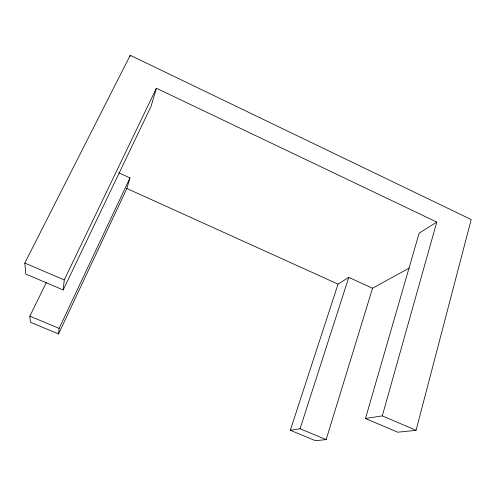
<?xml version="1.0" encoding="UTF-8"?>
<svg xmlns="http://www.w3.org/2000/svg" width="496" height="496" viewBox="0 0 496 496"><rect width="100%" height="100%" fill="white"/><g stroke="black" fill="none" stroke-linecap="round" stroke-linejoin="round"><path stroke-width="0.74" d="M46.469 282.23L29.841 316.181L30.417 322.257L58.547 333.951L59.136 328.395L129.977 177.89L118.829 172.813M365.484 418.506L397.718 432.214L416.07 430.317L471.2 219.548L130.243 55.285L24.8 263.06L25.842 274.071L63.197 289.962L64.257 279.93L156.389 88.232L436.771 222.078L382.292 415.884L365.484 418.506L419.132 233.163L436.771 222.078M129.933 56.798L130.243 55.285M126.821 188.616L129.977 177.89M156.389 88.232L151.044 106.38L63.197 289.962M372.558 288.226L348.762 277.388L338.043 284.127L290.327 430.261L315.481 440.715L326.157 439.611L372.558 288.226L409.225 268.063M290.327 430.261L300.068 428.736L348.762 277.388M58.547 333.951L126.858 188.492L338.043 284.127M29.841 316.181L59.136 328.395M300.068 428.736L326.157 439.611M24.8 263.06L64.257 279.93M382.292 415.884L416.07 430.317"/></g></svg>
